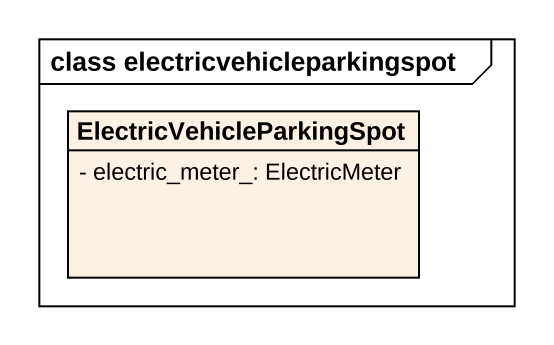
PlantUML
@startuml
mainframe class electricvehicleparkingspot
hide circle
hide empty members
skinparam classAttributeIconSize 0
class ElectricVehicleParkingSpot {
  - electric_meter_: ElectricMeter
}
@enduml
